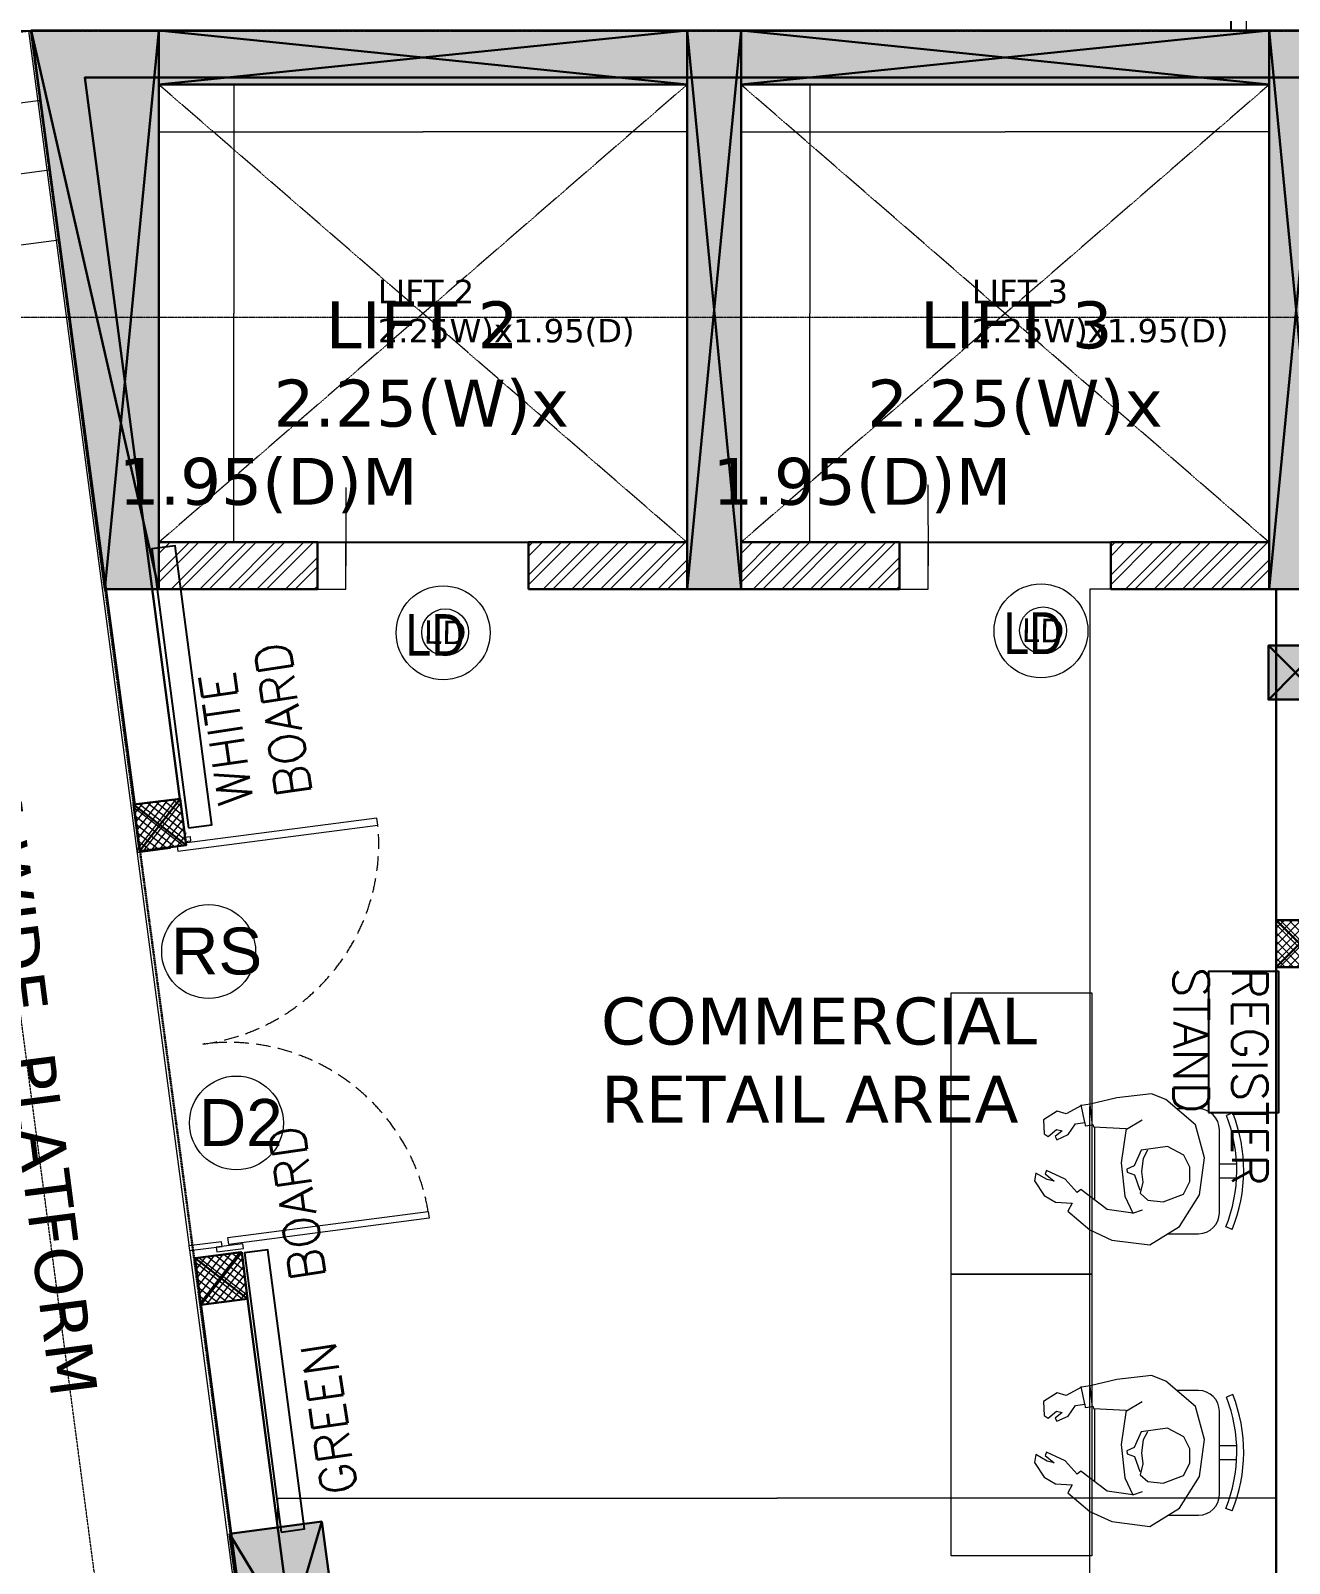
# Model space of a CAD drawing. Header units: inches. Extents: x 6 to 183294, y -48183 to 78918.
# Drawn here: x 119386 to 124748, y 56717 to 63248 of the extents above; entities that cross this region are included whole.
import ezdxf
from ezdxf.enums import TextEntityAlignment as Align

# ---------------------------------------------------------------- set-up
doc = ezdxf.new("R2010")
doc.units = ezdxf.units.IN
doc.header["$MEASUREMENT"] = 0
doc.set_wipeout_variables(frame=1)
doc.header["$PDMODE"] = 35
for name, pattern in [('( Hidden )', [0.375, 0.25, -0.125]), ('DASH', [0.35, 0.25, -0.1]), ('HIDDEN', [0.375, 0.25, -0.125]), ('PHANTOM2', [1.25, 0.625, -0.125, 0.125, -0.125, 0.125, -0.125])]:
    doc.linetypes.add(name, pattern=pattern)
for name, color, linetype, lineweight in [('asl comments 12-01-2023', 8, 'Continuous', 0), ('FURNITURE', 8, 'Continuous', 0), ('SDA_DIM', 8, 'Continuous', 5), ('SDA_DIM DETAILS', 8, 'Continuous', 0), ('SDA_DOOR', 2, 'Continuous', 5), ('SDA_PLAN', 8, 'Continuous', 0), ('SDA_PROJECTIONS', 8, 'HIDDEN', 0), ('SDA_RCC', 1, 'Continuous', 30), ('SDA_SCHEDULES', 8, 'Continuous', 0), ('SDA_SCHEDULES DETAIL', 8, 'Continuous', 0), ('SDA_SECTION LINE', 8, 'Continuous', 0), ('SDA_TEXT_DETAILS', 8, 'Continuous', 0), ('SDA_WALL', 7, 'Continuous', 30)]:
    doc.layers.add(name, color=color, linetype=linetype, lineweight=lineweight)
for name, color, linetype in [('S-COLUMN', 1, 'Continuous'), ('SDA_TEXT', 21, 'Continuous'), ('TEXT 01 DMART', 3, 'Continuous')]:
    doc.layers.add(name, color=color, linetype=linetype)
doc.styles.add('AR', font='arial.ttf')
doc.styles.add('arial', font='verdana.ttf')
doc.styles.get("Standard").update_dxf_attribs({"font": 'txt.shx'})
doc.dimstyles.new('SDA-100', dxfattribs={"dimtxt": 0.2, "dimasz": 0.18, "dimexe": 0.18, "dimexo": 0.0625, "dimgap": 0.015, "dimtad": 0, "dimzin": 0, "dimdsep": 46, "dimtxsty": 'Standard', "dimblk": 'ARCHTICK', "dimcen": 0.09, "dimclrd": 27, "dimclre": 27, "dimclrt": 21, "dimadec": 0, "dimazin": 0, "dimtfac": 1, "dimtofl": 0, "dimtmove": 1, "dimatfit": 3, "dimfxl": 0, "dimtolj": 1, "dimtzin": 0, "dimlwd": -1, "dimlwe": -1, "dimarcsym": 0})
doc.dimstyles.new('SDA-50', dxfattribs={"dimtxt": 0.1, "dimasz": 0.05, "dimexe": 0.09, "dimexo": 0.009, "dimgap": 0, "dimtad": 0, "dimzin": 0, "dimdsep": 46, "dimtxsty": 'Standard', "dimblk": 'ARCHTICK', "dimcen": 0.1, "dimclrd": 27, "dimclre": 27, "dimclrt": 21, "dimadec": 0, "dimazin": 0, "dimtfac": 1, "dimtofl": 0, "dimtmove": 1, "dimatfit": 3, "dimfxl": 0, "dimtolj": 1, "dimtzin": 0, "dimlwd": -1, "dimlwe": -1, "dimarcsym": 0})

# ---------------------------------------------------------------- blocks, each defined once
blk = doc.blocks.new('ext basement line')
at = {"layer": 'SDA_RCC', "linetype": '( Hidden )', "lineweight": 25}
for points, elevation in [([(5.3982, -96.9653), (5.3983, -97.8271)], -296.328), ([(32.7529, -130.8354), (1.4764, -130.8354), (-2.788, -97.8271), (5.3928, -97.8271)], -98.799), ([(5.3983, -97.8271), (0.2855, -97.8271)], -98.799)]:
    blk.add_lwpolyline(points, dxfattribs=dict(at, elevation=elevation))
blk = doc.blocks.new('_ArchTick')
at = {"color": 0, "const_width": 0.15}
blk.add_lwpolyline([(-0.5, -0.5), (0.5, 0.5)], dxfattribs=at)
blk = doc.blocks.new('*D809')
at = {"layer": 'Defpoints', "color": 0}
for p in [(120607.2, 61068.2), (120729.2, 61068.2), (120607.2, 60868.2)]:
    blk.add_point(p, dxfattribs=at)
at = {"layer": 'SDA_DIM DETAILS'}
for p, q in [((120728.4, 61300.9), (120728.4, 61300.9)), ((120728.4, 61300.9), (120729.2, 60968.2)), ((120607.3, 61068.2), (120729.3, 61068.2)), ((120729.2, 60868.2), (120729.2, 61068.2)), ((120607.3, 60868.2), (120729.3, 60868.2))]:
    blk.add_line(p, q, dxfattribs=at)
at = {"layer": 'SDA_DIM DETAILS', "xscale": 0.05, "yscale": 0.05, "zscale": 0.05}
for p, rotation in [((120729.2, 61068.2), 90), ((120729.2, 60868.2), 270)]:
    blk.add_blockref('_ArchTick', p, dxfattribs=dict(at, rotation=rotation))
at = {"layer": 'SDA_DIM DETAILS', "insert": (120728.4, 61301.1), "char_height": 0.1, "attachment_point": 5, "rotation": 90}
blk.add_mtext('\\A1;200.00', dxfattribs=at)
blk = doc.blocks.new('*D810')
at = {"layer": 'Defpoints', "color": 0}
for p in [(119932.2, 63018.2), (122182.2, 63018.2), (122182.2, 62817.7)]:
    blk.add_point(p, dxfattribs=at)
at = {"layer": 'SDA_DIM DETAILS'}
for p, q in [((119932.2, 63018.2), (119932.2, 62817.7)), ((122182.2, 63018.2), (122182.2, 62817.7)), ((119932.2, 62817.7), (121057, 62817.7)), ((122182.2, 62817.7), (121057.5, 62817.7))]:
    blk.add_line(p, q, dxfattribs=at)
at = {"layer": 'SDA_DIM DETAILS', "xscale": 0.05, "yscale": 0.05, "zscale": 0.05, "rotation": 180}
blk.add_blockref('_ArchTick', (119932.2, 62817.7), dxfattribs=at)
at = {"layer": 'SDA_DIM DETAILS', "xscale": 0.05, "yscale": 0.05, "zscale": 0.05}
blk.add_blockref('_ArchTick', (122182.2, 62817.7), dxfattribs=at)
at = {"layer": 'SDA_DIM DETAILS', "insert": (121057.2, 62817.7), "char_height": 0.1, "attachment_point": 5}
blk.add_mtext('\\A1;2250.00', dxfattribs=at)
blk = doc.blocks.new('*D811')
at = {"layer": 'Defpoints', "color": 0}
for p in [(119932.2, 63018.2), (120251, 63018.2), (119932.2, 61068.2)]:
    blk.add_point(p, dxfattribs=at)
at = {"layer": 'SDA_DIM DETAILS'}
for p, q in [((119932.3, 63018.2), (120251.1, 63018.2)), ((120251, 63018.2), (120251, 62043.5)), ((120251, 61068.2), (120251, 62043)), ((119932.3, 61068.2), (120251.1, 61068.2))]:
    blk.add_line(p, q, dxfattribs=at)
at = {"layer": 'SDA_DIM DETAILS', "xscale": 0.05, "yscale": 0.05, "zscale": 0.05}
for p, rotation in [((120251, 63018.2), 90), ((120251, 61068.2), 270)]:
    blk.add_blockref('_ArchTick', p, dxfattribs=dict(at, rotation=rotation))
at = {"layer": 'SDA_DIM DETAILS', "insert": (120251, 62043.2), "char_height": 0.1, "attachment_point": 5, "rotation": 90}
blk.add_mtext('\\A1;1950.00', dxfattribs=at)
blk = doc.blocks.new('A$C7A2D250A')
at = {"layer": 'SDA_RCC', "extrusion": (0, 0, -1)}
h = blk.add_hatch(color=252, dxfattribs=at)
h.dxf.hatch_style = 1
h.paths.add_polyline_path([(0.5, -0.5), (0.5, 0.5), (-0.5, 0.5), (-0.5, -0.5)])
for p, q in [((-0.5, -0.5), (0.5, 0.5)), ((0.5, -0.5), (-0.5, 0.5)), ((-0.5, -0.5), (-0.5, 0.5)), ((-0.5, 0.5), (0.5, 0.5)), ((0.5, 0.5), (0.5, -0.5)), ((0.5, -0.5), (-0.5, -0.5))]:
    blk.add_line(p, q, dxfattribs=at)
blk = doc.blocks.new('*D812')
at = {"layer": 'Defpoints', "color": 0}
for p in [(123087.2, 61068.2), (123209.2, 61068.2), (123087.2, 60868.2)]:
    blk.add_point(p, dxfattribs=at)
at = {"layer": 'SDA_DIM DETAILS'}
for p, q in [((123208.4, 61313.3), (123208.4, 61313.3)), ((123208.4, 61313.3), (123209.2, 60968.2)), ((123087.3, 61068.2), (123209.3, 61068.2)), ((123209.2, 60868.2), (123209.2, 61068.2)), ((123087.3, 60868.2), (123209.3, 60868.2))]:
    blk.add_line(p, q, dxfattribs=at)
at = {"layer": 'SDA_DIM DETAILS', "xscale": 0.05, "yscale": 0.05, "zscale": 0.05}
for p, rotation in [((123209.2, 61068.2), 90), ((123209.2, 60868.2), 270)]:
    blk.add_blockref('_ArchTick', p, dxfattribs=dict(at, rotation=rotation))
at = {"layer": 'SDA_DIM DETAILS', "insert": (123208.4, 61313.6), "char_height": 0.1, "attachment_point": 5, "rotation": 90}
blk.add_mtext('\\A1;200.00', dxfattribs=at)
blk = doc.blocks.new('*D813')
at = {"layer": 'Defpoints', "color": 0}
for p in [(122412.2, 63018.2), (124662.2, 63018.2), (124662.2, 62817.7)]:
    blk.add_point(p, dxfattribs=at)
at = {"layer": 'SDA_DIM DETAILS'}
for p, q in [((122412.2, 63018.2), (122412.2, 62817.7)), ((124662.2, 63018.2), (124662.2, 62817.7)), ((122412.2, 62817.7), (123537, 62817.7)), ((124662.2, 62817.7), (123537.5, 62817.7))]:
    blk.add_line(p, q, dxfattribs=at)
at = {"layer": 'SDA_DIM DETAILS', "xscale": 0.05, "yscale": 0.05, "zscale": 0.05, "rotation": 180}
blk.add_blockref('_ArchTick', (122412.2, 62817.7), dxfattribs=at)
at = {"layer": 'SDA_DIM DETAILS', "xscale": 0.05, "yscale": 0.05, "zscale": 0.05}
blk.add_blockref('_ArchTick', (124662.2, 62817.7), dxfattribs=at)
at = {"layer": 'SDA_DIM DETAILS', "insert": (123537.2, 62817.7), "char_height": 0.1, "attachment_point": 5}
blk.add_mtext('\\A1;2250.00', dxfattribs=at)
blk = doc.blocks.new('*D814')
at = {"layer": 'Defpoints', "color": 0}
for p in [(122412.2, 63018.2), (122705.7, 63018.2), (122412.2, 61068.2)]:
    blk.add_point(p, dxfattribs=at)
at = {"layer": 'SDA_DIM DETAILS'}
for p, q in [((122412.3, 63018.2), (122705.8, 63018.2)), ((122705.7, 63018.2), (122705.7, 62043.5)), ((122705.7, 61068.2), (122705.7, 62043)), ((122412.3, 61068.2), (122705.8, 61068.2))]:
    blk.add_line(p, q, dxfattribs=at)
at = {"layer": 'SDA_DIM DETAILS', "xscale": 0.05, "yscale": 0.05, "zscale": 0.05}
for p, rotation in [((122705.7, 63018.2), 90), ((122705.7, 61068.2), 270)]:
    blk.add_blockref('_ArchTick', p, dxfattribs=dict(at, rotation=rotation))
at = {"layer": 'SDA_DIM DETAILS', "insert": (122705.7, 62043.2), "char_height": 0.1, "attachment_point": 5, "rotation": 90}
blk.add_mtext('\\A1;1950.00', dxfattribs=at)
blk = doc.blocks.new('*U155')
blk.add_circle((0.2, 0.2), 0.2)
at = {"style": 'AR'}
blk.add_attdef('DOOR', text='', height=0.2, dxfattribs=at).set_placement((0.2, 0.2), align=Align.MIDDLE_CENTER)
blk = doc.blocks.new('*U154')
at = {"linetype": 'Continuous', "lineweight": 0}
for points in [[(-0.8994, -0.155), (-0.8644, -0.155), (-0.8644, -0.17), (-0.8444, -0.17), (-0.8444, -0.03), (-0.8644, -0.03), (-0.8644, 0.06), (-0.8844, 0.06), (-0.8844, 0.045), (-0.8994, 0.045)], [(0.9006, -0.155), (0.8656, -0.155), (0.8656, -0.17), (0.8456, -0.17), (0.8456, -0.03), (0.8656, -0.03), (0.8656, 0.06), (0.8856, 0.06), (0.8856, 0.045), (0.9006, 0.045)]]:
    blk.add_wipeout(points, dxfattribs=at).dxf.layer = 'SDA_DOOR'
at = {"layer": 'SDA_DOOR', "color": 7, "linetype": 'Continuous', "lineweight": 30}
for p, q in [((-0.8994, 0.045), (-0.8994, -0.155)), ((0.9006, 0.045), (0.9006, -0.155))]:
    blk.add_line(p, q, dxfattribs=at)
at = {"layer": 'SDA_DOOR', "linetype": 'Continuous'}
for points in [[(-0.8294, 0), (-0.8294, 0.86), (-0.8594, 0.86), (-0.8594, 0)], [(0.8606, 0.86), (0.8606, 0), (0.8306, 0), (0.8306, 0.86)], [(-0.8844, -0.055), (-0.8844, 0.06), (-0.8644, 0.06), (-0.8644, -0.055)], [(0.8856, -0.055), (0.8856, 0.06), (0.8656, 0.06), (0.8656, -0.055)], [(-0.8644, -0.17), (-0.8644, -0.03), (-0.8444, -0.03), (-0.8444, -0.17)], [(0.8656, -0.17), (0.8656, -0.03), (0.8456, -0.03), (0.8456, -0.17)]]:
    blk.add_lwpolyline(points, close=True, dxfattribs=at)
at = {"layer": 'SDA_DOOR', "linetype": '( Hidden )', "ltscale": 0.25}
for centre, start, end in [((-0.8614, -0.0008), 0.05339, 87.95634), ((0.8614, -0.0008), 92.04366, 179.94661)]:
    blk.add_arc(centre, 0.8614, start, end, dxfattribs=at)
blk = doc.blocks.new('A$C7A0A1DC5')
blk.add_wipeout([(0, 1), (1, 1), (1, 0), (0, 0)]).dxf.layer = 'SDA_RCC'
at = {"layer": 'SDA_RCC', "lineweight": 5}
h = blk.add_hatch(dxfattribs=at)
h.set_pattern_fill('ANSI37', color=252, scale=0.04, style=0)
h.set_pattern_definition([(45, (0, 0), (-0.089803, 0.089803), []), (135, (0, 0), (-0.089803, -0.089803), [])])
h.paths.add_polyline_path([(0, 1), (1, 1), (1, 0), (0, 0)])
at = {"layer": 'SDA_RCC'}
for p, q in [((0, 1), (1, 0)), ((1, 1), (0, 0))]:
    blk.add_line(p, q, dxfattribs=at)
blk.add_lwpolyline([(0, 1), (1, 1), (1, 0), (0, 0)], close=True, dxfattribs=at)
blk = doc.blocks.new('*U238')
blk.add_circle((0.2, 0.2), 0.2)
at = {"style": 'AR'}
blk.add_attdef('DOOR', (0.0399, 0.102), '', height=0.2, dxfattribs=at)
blk = doc.blocks.new('*U240')
blk.add_circle((0.2, 0.2), 0.2)
at = {"style": 'AR'}
blk.add_attdef('DOOR', (0.0399, 0.102), '', height=0.2, dxfattribs=at)
blk = doc.blocks.new('*D728')
at = {"layer": 'Defpoints', "color": 0}
for p in [(124692.2, 56994.5), (120438.5, 56870.5), (124692.2, 56870.5)]:
    blk.add_point(p, dxfattribs=at)
at = {"layer": 'SDA_DIM', "color": 27}
for p, q in [((120438.5, 56870.6), (120438.5, 56994.7)), ((120438.5, 56994.5), (122564.8, 56994.5)), ((124692.2, 56994.5), (122566, 56994.5)), ((124692.2, 56870.6), (124692.2, 56994.7))]:
    blk.add_line(p, q, dxfattribs=at)
at = {"layer": 'SDA_DIM', "color": 27, "xscale": 0.18, "yscale": 0.18, "zscale": 0.18, "rotation": 180}
blk.add_blockref('_ArchTick', (120438.5, 56994.5), dxfattribs=at)
at = {"layer": 'SDA_DIM', "color": 27, "xscale": 0.18, "yscale": 0.18, "zscale": 0.18}
blk.add_blockref('_ArchTick', (124692.2, 56994.5), dxfattribs=at)
at = {"layer": 'SDA_DIM', "color": 21, "insert": (122565.4, 56994.5), "char_height": 0.2, "attachment_point": 5}
blk.add_mtext('\\A1;4253.73', dxfattribs=at)
blk = doc.blocks.new('*D729')
at = {"layer": 'Defpoints', "color": 0}
for p in [(123987.2, 60868.2), (123898.8, 56458.3), (123987.2, 56458.3)]:
    blk.add_point(p, dxfattribs=at)
at = {"layer": 'SDA_DIM', "color": 27}
for p, q in [((123987.2, 60868.2), (123898.7, 60868.2)), ((123898.8, 60868.2), (123898.8, 58663.8)), ((123898.8, 56458.3), (123898.8, 58662.6)), ((123987.2, 56458.3), (123898.7, 56458.3))]:
    blk.add_line(p, q, dxfattribs=at)
at = {"layer": 'SDA_DIM', "color": 27, "xscale": 0.18, "yscale": 0.18, "zscale": 0.18}
for p, rotation in [((123898.8, 60868.2), 90), ((123898.8, 56458.3), 270)]:
    blk.add_blockref('_ArchTick', p, dxfattribs=dict(at, rotation=rotation))
at = {"layer": 'SDA_DIM', "color": 21, "insert": (123898.8, 58663.2), "char_height": 0.2, "attachment_point": 5, "rotation": 90}
blk.add_mtext('\\A1;4409.97', dxfattribs=at)
blk = doc.blocks.new('*D759')
at = {"layer": 'Defpoints', "color": 0}
for p in [(124793.1, 64448.2), (124566.4, 63248.2), (124793.1, 63248.2)]:
    blk.add_point(p, dxfattribs=at)
at = {"layer": 'SDA_DIM', "color": 27}
for p, q in [((124793.1, 64448.2), (124566.2, 64448.2)), ((124566.4, 64448.2), (124566.4, 63848.7)), ((124566.4, 63248.2), (124566.4, 63847.7)), ((124793.1, 63248.2), (124566.2, 63248.2))]:
    blk.add_line(p, q, dxfattribs=at)
at = {"layer": 'SDA_DIM', "color": 27, "xscale": 0.18, "yscale": 0.18, "zscale": 0.18}
for p, rotation in [((124566.4, 64448.2), 90), ((124566.4, 63248.2), 270)]:
    blk.add_blockref('_ArchTick', p, dxfattribs=dict(at, rotation=rotation))
at = {"layer": 'SDA_DIM', "color": 21, "insert": (124566.4, 63848.2), "char_height": 0.2, "attachment_point": 5, "rotation": 90}
blk.add_mtext('\\A1;1200.00', dxfattribs=at)
blk = doc.blocks.new('column')
at = {"layer": 'SDA_RCC'}
h = blk.add_hatch(color=252, dxfattribs=at)
h.dxf.hatch_style = 1
h.paths.add_polyline_path([(-0.5, 0.5), (-0.5, -0.5), (0.5, -0.5), (0.5, 0.5)])
for p, q in [((-0.5, 0.5), (-0.5, -0.5)), ((0.5, 0.5), (-0.5, 0.5)), ((-0.5, -0.5), (0.5, 0.5)), ((0.5, -0.5), (-0.5, 0.5)), ((0.5, -0.5), (0.5, 0.5)), ((-0.5, -0.5), (0.5, -0.5))]:
    blk.add_line(p, q, dxfattribs=at)
blk = doc.blocks.new('FC SC')
at = {"layer": 'SDA_RCC'}
h = blk.add_hatch(color=252, dxfattribs=at)
h.dxf.hatch_style = 1
h.paths.add_polyline_path([(50.5451, -100.4271), (50.5451, -100.6571), (50.7751, -100.6571), (50.7751, -100.4271)])
at = {"layer": 'SDA_RCC', "elevation": -98.799}
blk.add_lwpolyline([(50.7751, -100.4271), (50.5451, -100.4271), (50.5451, -100.6571), (50.7751, -100.6571)], close=True, dxfattribs=at)
for points in [[(50.7751, -100.6571), (50.5451, -100.4271)], [(50.7751, -100.4271), (50.5469, -100.6571)]]:
    blk.add_lwpolyline(points, dxfattribs=at)
blk = doc.blocks.new('NEW COLS 9 JUNE')
at = {"layer": 'S-COLUMN'}
blk.add_blockref('FC SC', (0.0012, -0.02), dxfattribs=at)
at = {"layer": 'S-COLUMN', "xscale": 0.9000004321938503, "yscale": 0.3969898324649323, "rotation": 97.52280799172672}
blk.add_blockref('column', (46.376, -104.6516, -197.598), dxfattribs=at)
blk = doc.blocks.new('A$C5A42786C')
at = {"layer": 'FURNITURE', "color": 3}
for p, q in [((0.2061, 0.6371), (0.332, 0.7448)), ((0.332, 0.7448), (0.3934, 0.7684)), ((0.3934, 0.7684), (0.5405, 0.7518)), ((0.5405, 0.7518), (0.6541, 0.7252)), ((0.6438, 0.6344), (0.6546, 0.7229)), ((0.6541, 0.7252), (0.6913, 0.7193)), ((0.6768, 0.6467), (0.693, 0.7221)), ((0.6913, 0.7193), (0.7567, 0.6841)), ((0.0466, 0.6875), (0.074, 0.6764)), ((0.1925, 0.7049), (0.2853, 0.7049)), ((0.4994, 0.6181), (0.4327, 0.6575)), ((0.7567, 0.6841), (0.7947, 0.6952)), ((0.7947, 0.6952), (0.8533, 0.6584)), ((0.8533, 0.6584), (0.8504, 0.598)), ((0.1039, 0.2617), (0.1039, 0.6163)), ((0.1665, 0.4966), (0.2061, 0.6371)), ((0.6403, 0.6288), (0.5012, 0.6209)), ((0.5012, 0.6209), (0.5226, 0.4752)), ((0.6357, 0.6163), (0.6357, 0.3169)), ((0.641, 0.6362), (0.6403, 0.6288)), ((0.6754, 0.6321), (0.641, 0.6362)), ((0.6768, 0.6467), (0.6754, 0.6321)), ((0.7163, 0.6414), (0.6768, 0.6467)), ((0.7481, 0.5961), (0.7163, 0.6414)), ((0.7962, 0.5736), (0.7481, 0.5961)), ((0.7982, 0.6171), (0.7733, 0.6114)), ((0.7733, 0.6114), (0.8027, 0.5871)), ((0.8338, 0.587), (0.7982, 0.6171)), ((0.8504, 0.598), (0.8338, 0.587)), ((0.255, 0.5075), (0.3249, 0.5448)), ((0.3249, 0.5448), (0.4366, 0.5285)), ((0.4099, 0.5283), (0.4278, 0.4941)), ((0.4366, 0.5285), (0.4671, 0.4625)), ((0.8027, 0.5871), (0.7962, 0.5736)), ((0.0295, 0.4688), (0.1039, 0.4688)), ((0.1882, 0.339), (0.1665, 0.4966)), ((0.2294, 0.4562), (0.255, 0.5075)), ((0.4278, 0.4941), (0.4355, 0.4386)), ((0.4671, 0.4625), (0.4987, 0.448)), ((0.5226, 0.4752), (0.5073, 0.3331)), ((0.0295, 0.4097), (0.1039, 0.4097)), ((0.2294, 0.3957), (0.2294, 0.4562)), ((0.2573, 0.3421), (0.2294, 0.3957)), ((0.4355, 0.4386), (0.4295, 0.3925)), ((0.4295, 0.3925), (0.4415, 0.3456)), ((0.4654, 0.4233), (0.4423, 0.3592)), ((0.497, 0.4352), (0.4654, 0.4233)), ((0.4987, 0.448), (0.497, 0.4352)), ((0.7092, 0.3482), (0.7607, 0.4054)), ((0.7607, 0.4054), (0.8405, 0.4427)), ((0.8464, 0.4274), (0.8077, 0.3971)), ((0.8077, 0.3971), (0.8374, 0.4038)), ((0.8374, 0.4038), (0.886, 0.4316)), ((0.8405, 0.4427), (0.8464, 0.4274)), ((0.8914, 0.398), (0.8509, 0.3359)), ((0.886, 0.4316), (0.8914, 0.398)), ((0.2738, 0.204), (0.1882, 0.339)), ((0.3435, 0.3095), (0.2573, 0.3421)), ((0.4415, 0.3456), (0.409, 0.3166)), ((0.5073, 0.3331), (0.4725, 0.2603)), ((0.5824, 0.2762), (0.6942, 0.3615)), ((0.6942, 0.3615), (0.7092, 0.3482)), ((0.8509, 0.3359), (0.8022, 0.3073)), ((0.409, 0.3166), (0.3435, 0.3095)), ((0.4725, 0.2603), (0.4309, 0.2745)), ((0.4725, 0.2603), (0.5824, 0.2762)), ((0.7489, 0.2688), (0.6564, 0.1894)), ((0.8022, 0.3073), (0.7315, 0.3031)), ((0.7315, 0.3031), (0.7489, 0.2688)), ((0.049, 0.1915), (0.0764, 0.2026)), ((0.3994, 0.1252), (0.2738, 0.204)), ((0.323, 0.1731), (0.1925, 0.1731)), ((0.5624, 0.1461), (0.3994, 0.1252)), ((0.6564, 0.1894), (0.5624, 0.1461))]:
    blk.add_line(p, q, dxfattribs=at)
at = {"layer": 'FURNITURE'}
blk.add_lwpolyline([(0.647, 1.2), (0.647, 0), (1.247, 0), (1.247, 1.2)], close=True, dxfattribs=at)
at = {"layer": 'FURNITURE', "color": 3, "extrusion": (0, 0, -1)}
for centre, major_axis, start_param, end_param in [((0.6673, 0.4425), (0.6673, 0), 2.75589, 3.517576), ((0.6673, 0.4425), (0.6378, 0), 2.755887, 3.517122), ((0.1925, 0.6163), (0.0886, 0), 3.141536, 4.712332), ((0.5471, 0.6163), (0.0886, 0.0001), -0.137601, 0.000894), ((0.1925, 0.2617), (0.0886, 0), 1.570738, 3.141534)]:
    blk.add_ellipse(centre, major_axis=major_axis, ratio=1, start_param=start_param, end_param=end_param, dxfattribs=at)
blk = doc.blocks.new('gr cat')
at = {"lineweight": -3, "elevation": 296.397}
for points in [[(-28.131, 3.0514), (-28.0318, 3.0645), (-28.1882, 4.2542), (-28.2874, 4.2412)], [(-27.7366, 0.0513), (-27.6374, 0.0644), (-27.7938, 1.2541), (-27.893, 1.2411)]]:
    blk.add_lwpolyline(points, close=True, dxfattribs=at)
at = {"color": 1, "lineweight": -3, "elevation": 296.397}
blk.add_lwpolyline([(-23.7862, 1.8395), (-23.4862, 1.8395), (-23.4862, 2.4395), (-23.7862, 2.4395)], close=True, dxfattribs=at)
at = {"layer": 'FURNITURE', "xscale": -1}
for p in [(-23.6356, 1.1495, 296.397), (-23.6356, -0.0505, 296.397)]:
    blk.add_blockref('A$C5A42786C', p, dxfattribs=at)
at = {"layer": 'TEXT 01 DMART', "char_height": 0.15, "attachment_point": 1}
for s, insert, width, rotation in [('WHITE  BOARD ', (-28.0024, 3.1377, 197.598), 1.073807, 98.39407), ('REGISTER \\PSTAND', (-23.5343, 2.4587, 296.397), 1.073807, 270), ('GREEN  BOARD ', (-27.5597, 0.2007, 197.598), 1.7299, 98.39407)]:
    blk.add_mtext(s, dxfattribs=dict(at, insert=insert, width=width, rotation=rotation))

msp = doc.modelspace()

# ---------------------------------------------------------------- hatches: boundary and pattern name
at = {"layer": 'SDA_RCC', "extrusion": (0, 0, -1)}
h = msp.add_hatch(color=252, dxfattribs=at)
h.dxf.hatch_style = 1
h.paths.add_polyline_path([(-119702.246, 60868.229), (-119387.949, 63248.229), (-119932.246, 63248.229), (-119932.246, 60868.229)])
at = {"layer": 'SDA_RCC', "lineweight": 0}
h = msp.add_hatch(dxfattribs=at)
h.set_pattern_fill('ANSI32', color=8, scale=230)
h.set_pattern_definition([(45, (116712.34, 40885.8), (-60.98796, 60.98796), []), (45, (116753, 40885.8), (-60.98796, 60.98796), [])])
h.paths.add_polyline_path([(122182.246, 60868.229), (122182.246, 61068.229), (121507.246, 61068.229), (121507.246, 60868.229)])
h.paths.add_polyline_path([(120607.246, 60868.229), (120607.246, 61068.229), (119932.246, 61068.229), (119932.246, 60868.229)])
h = msp.add_hatch(dxfattribs=at)
h.set_pattern_fill('ANSI32', color=8, scale=230)
h.set_pattern_definition([(45, (119192.34, 40885.8), (-60.98796, 60.98796), []), (45, (119233, 40885.8), (-60.98796, 60.98796), [])])
h.paths.add_polyline_path([(124662.246, 60868.229), (124662.246, 61068.229), (123987.246, 61068.229), (123987.246, 60868.229)])
h.paths.add_polyline_path([(123087.246, 60868.229), (123087.246, 61068.229), (122412.246, 61068.229), (122412.246, 60868.229)])

# ---------------------------------------------------------------- linework, layer by layer
at = {"layer": 'asl comments 12-01-2023', "elevation": -197133.873}
msp.add_lwpolyline([(119377.67, 63247.632), (132232.862, 63247.636), (132232.862, 64807.636), (139711.2, 64807.636), (139711.2, 66208.336), (142228.703, 66208.324), (142228.712, 68307.636), (149143.243, 68307.636), (149143.243, 66887.636), (155075.207, 66887.635), (159065.823, 36589.341), (122898.097, 36589.339), (119377.67, 63247.632)], dxfattribs=at)
at = {"layer": 'SDA_PLAN', "elevation": -295932.873}
for points in [[(119394.433, 63249.084), (118204.762, 63091.979)], [(119427.225, 62950.811), (118237.554, 62793.706)], [(119466.501, 62653.393), (118276.83, 62496.288)], [(119505.778, 62355.975), (118316.106, 62198.87)]]:
    msp.add_lwpolyline(points, dxfattribs=at)
at = {"layer": 'SDA_PROJECTIONS', "linetype": 'DASH', "elevation": -197133.873}
msp.add_lwpolyline([(121964.48, 39204.664), (118703.505, 63898.263), (131643.141, 63898.263)], dxfattribs=at)
at = {"layer": 'SDA_RCC', "extrusion": (0, 0, -1)}
for p, q in [((119932.246, 60868.229, -295932.873), (119387.949, 63248.229, -295932.873)), ((119702.246, 60868.229, -295932.873), (119387.949, 63248.229, -295932.873)), ((119387.949, 63248.229, -295932.873), (119932.246, 63248.229, -295932.873)), ((119702.246, 60868.229, -295932.873), (119932.246, 63248.229, -295932.873)), ((119932.246, 63248.229, -295932.873), (119932.246, 60868.229, -295932.873)), ((119932.246, 60868.229, -295932.873), (119702.246, 60868.229, -295932.873))]:
    msp.add_line(p, q, dxfattribs=at)
at = {"layer": 'SDA_RCC', "linetype": '( Hidden )', "lineweight": 9}
for p, q in [((122182.246, 61068.229, -295932.873), (119932.246, 63018.229, -295932.873)), ((122182.246, 63018.167, -295932.873), (119932.246, 61068.229, -295932.873)), ((124662.246, 61068.229, -295932.873), (122412.246, 63018.229, -295932.873)), ((124662.246, 63018.167, -295932.873), (122412.246, 61068.229, -295932.873))]:
    msp.add_line(p, q, dxfattribs=at)
at = {"layer": 'SDA_RCC', "color": 7}
for p, q in [((119932.246, 61068.229, -295932.873), (120607.246, 61068.229, -295932.873)), ((120607.246, 61068.229, -295932.873), (120607.246, 60868.229, -295932.873)), ((121507.246, 61068.229, -295932.873), (122182.246, 61068.229, -295932.873)), ((121507.246, 61068.229, -295932.873), (121507.246, 60868.229, -295932.873)), ((122412.246, 61068.229, -295932.873), (123087.246, 61068.229, -295932.873)), ((123087.246, 61068.229, -295932.873), (123087.246, 60868.229, -295932.873)), ((123987.246, 61068.229, -295932.873), (124662.246, 61068.229, -295932.873)), ((123987.246, 61068.229, -295932.873), (123987.246, 60868.229, -295932.873)), ((119932.246, 60868.229, -295932.873), (120607.246, 60868.229, -295932.873)), ((121507.246, 60868.229, -295932.873), (122182.246, 60868.229, -295932.873)), ((122412.246, 60868.229, -295932.873), (123087.246, 60868.229, -295932.873)), ((123987.246, 60868.229, -295932.873), (124662.246, 60868.229, -295932.873))]:
    msp.add_line(p, q, dxfattribs=at)
at = {"layer": 'SDA_RCC', "color": 2, "lineweight": -3}
for p, q in [((120607.246, 61068.229, -295932.873), (121507.246, 61068.229, -295932.873)), ((123087.246, 61068.229, -295932.873), (123987.246, 61068.229, -295932.873))]:
    msp.add_line(p, q, dxfattribs=at)
at = {"layer": 'SDA_SCHEDULES DETAIL'}
for centre in [(121151.802, 60684.524, -197133.873), (123699.12, 60692.445, -197133.873)]:
    msp.add_circle(centre, 100, dxfattribs=at)
at = {"layer": 'SDA_SECTION LINE', "linetype": 'PHANTOM2'}
msp.add_line((134537.855, 62025.854, -197133.873), (115928.104, 62025.854, -197133.873), dxfattribs=at)
at = {"layer": 'SDA_WALL'}
for points, elevation in [([(119387.949, 63248.229), (126392.246, 63248.229)], -295932.873), ([(119849.989, 59801.853), (119387.949, 63248.229)], -197133.873), ([(120021.923, 59975.128), (119616.097, 63048.229), (126392.246, 63048.229)], -295932.873), ([(124692.246, 60868.229), (124692.246, 56458.263), (122935.615, 56458.263)], -197133.873), ([(122343.101, 40920.49), (120078.138, 58071.83)], -197133.873)]:
    msp.add_lwpolyline(points, dxfattribs=dict(at, elevation=elevation))

# ---------------------------------------------------------------- block references
at = {"layer": 'SDA_RCC', "linetype": '( Hidden )', "xscale": 1000, "yscale": 1000, "zscale": 1000}
msp.add_blockref('ext basement line', (119101.378, 161074.759, -295932.873), dxfattribs=at)
at = {"layer": 'SDA_RCC', "zscale": 1000}
for p, xscale, yscale in [((121057.246, 63133.229, -295932.873), 2250, 230), ((122297.246, 62058.229, -295932.873), 230, 2379.999999999999), ((123537.246, 63133.229, -295932.873), 2250, 230), ((124777.246, 62058.229, -295932.873), 230, 2379.999999999999)]:
    msp.add_blockref('A$C7A2D250A', p, dxfattribs=dict(at, xscale=xscale, yscale=yscale))
at = {"layer": 'SDA_SCHEDULES'}
ref = msp.add_blockref('*U155', (120942.931, 60482.58, -197133.873), dxfattribs=dict(at, xscale=1000, yscale=1000, zscale=1000))
ref.add_attrib('DOOR', 'LD', (120982.848, 60584.609, -98334.873), dxfattribs={"layer": '0', "height": 177.2491, "style": 'AR', "width": 0.8})
ref = msp.add_blockref('*U155', (123490.248, 60490.5, -197133.873), dxfattribs=dict(at, xscale=1000, yscale=1000, zscale=1000))
ref.add_attrib('DOOR', 'LD', (123530.165, 60592.529, -98334.873), dxfattribs={"layer": '0', "height": 177.2491, "style": 'AR', "width": 0.8})

# ---------------------------------------------------------------- texts
at = {"layer": 'SDA_SCHEDULES DETAIL', "style": 'AR'}
for p in [(123699.12, 60692.445, -197133.873), (121151.802, 60684.524, -197133.873)]:
    msp.add_attdef('LD', text='', height=100, rotation=358.975642, dxfattribs=at).set_placement(p, align=Align.MIDDLE_CENTER)
at = {"layer": 'SDA_TEXT', "char_height": 200, "attachment_point": 1, "style": 'arial'}
for s, insert, width in [('\\pi882.37290;LIFT 2\\P\\pi659.47162;2.25(W)x \\pi659.47162;1.95(D)M', (119761.005, 62094.712, -197133.873), 2641.84452), ('\\pi883.78324;LIFT 3\\P\\pi659.47162;2.25(W)x \\pi659.47162;1.95(D)M', (122290.483, 62094.712, -197133.873), 2641.84452), ('COMMERCIAL\\PRETAIL AREA', (121815.104, 59128.22, -98334.873), 3735.07)]:
    msp.add_mtext(s, dxfattribs=dict(at, insert=insert, width=width))
at = {"layer": 'SDA_TEXT', "insert": (119248.733, 60736.238, -197133.873), "char_height": 200, "width": 3735.07, "attachment_point": 1, "rotation": 277.3422495, "style": 'arial'}
msp.add_mtext('1.20M WIDE  PLATFORM', dxfattribs=at)
at = {"layer": 'SDA_TEXT_DETAILS', "char_height": 100, "width": 669.21153, "attachment_point": 1, "style": 'arial'}
for s, insert in [('\\pi115.33108;LIFT 2\\P2.25W)x1.95(D)', (120749.541, 62186.752, -197133.873)), ('\\pi116.03625;LIFT 3\\P2.25W)x1.95(D)', (123279.019, 62186.752, -197133.873))]:
    msp.add_mtext(s, dxfattribs=dict(at, insert=insert))

# ---------------------------------------------------------------- dimensions: what is measured, and where the dimension line sits
at = {"layer": 'SDA_DIM'}
for base, p1, p2, picture, middle in [((124566.397, 63248.229, -197133.873), (124793.141, 64448.229, -197133.873), (124793.141, 63248.229, -295932.873), '*D759', (124566.397, 63848.229, -197133.873)), ((123898.836, 56458.263, -98334.873), (123987.246, 60868.229, -295932.873), (123987.246, 56458.263, -197133.873), '*D729', (123898.836, 58663.246, -98334.873))]:
    dim = msp.add_linear_dim(base=base, p1=p1, p2=p2, angle=90, dimstyle='SDA-100', dxfattribs=at)
    dim.commit()
    dim.dimension.update_dxf_attribs({"geometry": picture, "text_midpoint": middle})
dim = msp.add_aligned_dim(p1=(120438.516, 56870.515, -197133.873), p2=(124692.246, 56870.515, -197133.873), distance=123.962, dimstyle='SDA-100', dxfattribs=at)
dim.commit()
dim.dimension.update_dxf_attribs({"geometry": '*D728', "text_midpoint": (122565.381, 56994.478, -98334.873)})
at = {"layer": 'SDA_DIM DETAILS'}
for base, p1, p2, picture, middle in [((122182.246, 62817.745, -295932.873), (119932.246, 63018.229, -295932.873), (122182.246, 63018.167, -295932.873), '*D810', (121057.246, 62817.745, -295932.873)), ((124662.246, 62817.745, -295932.873), (122412.246, 63018.229, -295932.873), (124662.246, 63018.167, -295932.873), '*D813', (123537.246, 62817.745, -295932.873))]:
    dim = msp.add_linear_dim(base=base, p1=p1, p2=p2, dimstyle='SDA-50', override={"dimclrd": 256, "dimclre": 256, "dimclrt": 256, "dimtfillclr": 256}, dxfattribs=at)
    dim.commit()
    dim.dimension.update_dxf_attribs({"geometry": picture, "text_midpoint": middle})
for base, p1, p2, picture, middle in [((120250.982, 63018.229, -295932.873), (119932.246, 61068.229, -295932.873), (119932.246, 63018.229, -295932.873), '*D811', (120250.982, 62043.229, -295932.873)), ((122705.724, 63018.229, -295932.873), (122412.246, 61068.229, -295932.873), (122412.246, 63018.229, -295932.873), '*D814', (122705.724, 62043.229, -295932.873))]:
    dim = msp.add_linear_dim(base=base, p1=p1, p2=p2, angle=90, dimstyle='SDA-50', override={"dimclrd": 256, "dimclre": 256, "dimclrt": 256, "dimtfillclr": 256}, dxfattribs=at)
    dim.commit()
    dim.dimension.update_dxf_attribs({"geometry": picture, "text_midpoint": middle})
for base, p1, p2, picture, middle in [((120729.209, 61068.229, -295932.873), (120607.246, 60868.229, -295932.873), (120607.246, 61068.229, -295932.873), '*D809', (120728.379, 61300.854, -295932.873)), ((123209.209, 61068.229, -295932.873), (123087.246, 60868.229, -295932.873), (123087.246, 61068.229, -295932.873), '*D812', (123208.379, 61313.349, -295932.873))]:
    dim = msp.add_linear_dim(base=base, p1=p1, p2=p2, angle=90, dimstyle='SDA-50', override={"dimclrd": 256, "dimclre": 256, "dimclrt": 256, "dimtfillclr": 256}, dxfattribs=at)
    dim.commit()
    dim.dimension.update_dxf_attribs({"geometry": picture, "text_midpoint": middle, "dimtype": 160})

# ---------------------------------------------------------------- next in the draw order: block references
at = {"layer": 'SDA_DOOR', "xscale": 999.9999999999999, "yscale": 999.9999999999999, "zscale": 999.9999999999999, "rotation": 277.4055999514907}
msp.add_blockref('*U154', (120119.31, 58929.928, -197133.873), dxfattribs=at)
at = {"layer": 'SDA_RCC', "xscale": 200, "yscale": 200, "zscale": 1000}
msp.add_blockref('A$C7A0A1DC5', (124692.246, 59258.263, -197133.873), dxfattribs=at)

# ---------------------------------------------------------------- next in the draw order: block references
at = {"layer": 'SDA_RCC', "xscale": 200, "yscale": 200, "zscale": 1000, "rotation": 277.1997936570007}
for p in [(119824.615, 59950.203, -295932.873), (120086.452, 58017.483, -197133.873)]:
    msp.add_blockref('A$C7A0A1DC5', p, dxfattribs=at)
at = {"layer": 'SDA_SCHEDULES', "xscale": 1000, "yscale": 1000, "zscale": 1000}
for name, p, values in [('*U240', (119944.149, 59124.389, -98334.873), {'DOOR': 'RS'}), ('*U238', (120062.411, 58393.821, -98334.873), {'DOOR': 'D2'})]:
    msp.add_blockref(name, p, dxfattribs=at).add_auto_attribs(values)

# ---------------------------------------------------------------- next in the draw order: linework, layer by layer
at = {"layer": 'SDA_PLAN', "linetype": '( Hidden )', "elevation": -295932.873}
msp.add_lwpolyline([(120413.059, 55485.623), (116644.389, 54988.462), (115620.425, 62751.45), (117603.279, 63012.905), (119387.949, 63248.229), (119387.949, 63248.229)], dxfattribs=at)
at = {"layer": 'SDA_WALL', "linetype": '( Hidden )', "elevation": -394731.873}
msp.add_lwpolyline([(120028.952, 58419.363), (119386.866, 63247.672), (132243.222, 63247.646), (132249.81, 63247.673), (132249.81, 63297.653), (132249.81, 64807.81), (139717.95, 64807.667), (139719.833, 66208.14), (142245.652, 66208.228), (142245.661, 68307.67), (149160.277, 68307.617), (149160.192, 66887.67), (155080.87, 66888.223), (155606.998, 62943.05), (155872.168, 60929.774), (159078.068, 36589.358), (157887.213, 36589.358), (145666.335, 36589.358), (122915.06, 36589.358), (122559.396, 39282.606), (120028.952, 58419.363)], dxfattribs=at)
at = {"layer": 'SDA_WALL', "elevation": -197133.873}
msp.add_lwpolyline([(120492.958, 56458.263), (120309.942, 57844.126)], dxfattribs=at)

# ---------------------------------------------------------------- next in the draw order: block references
at = {"color": 2, "xscale": 1000, "yscale": 1000, "zscale": 1000}
msp.add_blockref('gr cat', (148189.581, 56799.358, -295932.873), dxfattribs=at)
at = {"layer": 'S-COLUMN', "xscale": 1000, "yscale": 1000, "zscale": 1000}
msp.add_blockref('NEW COLS 9 JUNE', (74112.478, 161074.76, -98334.873), dxfattribs=at)

doc.saveas('drawing.dxf')
